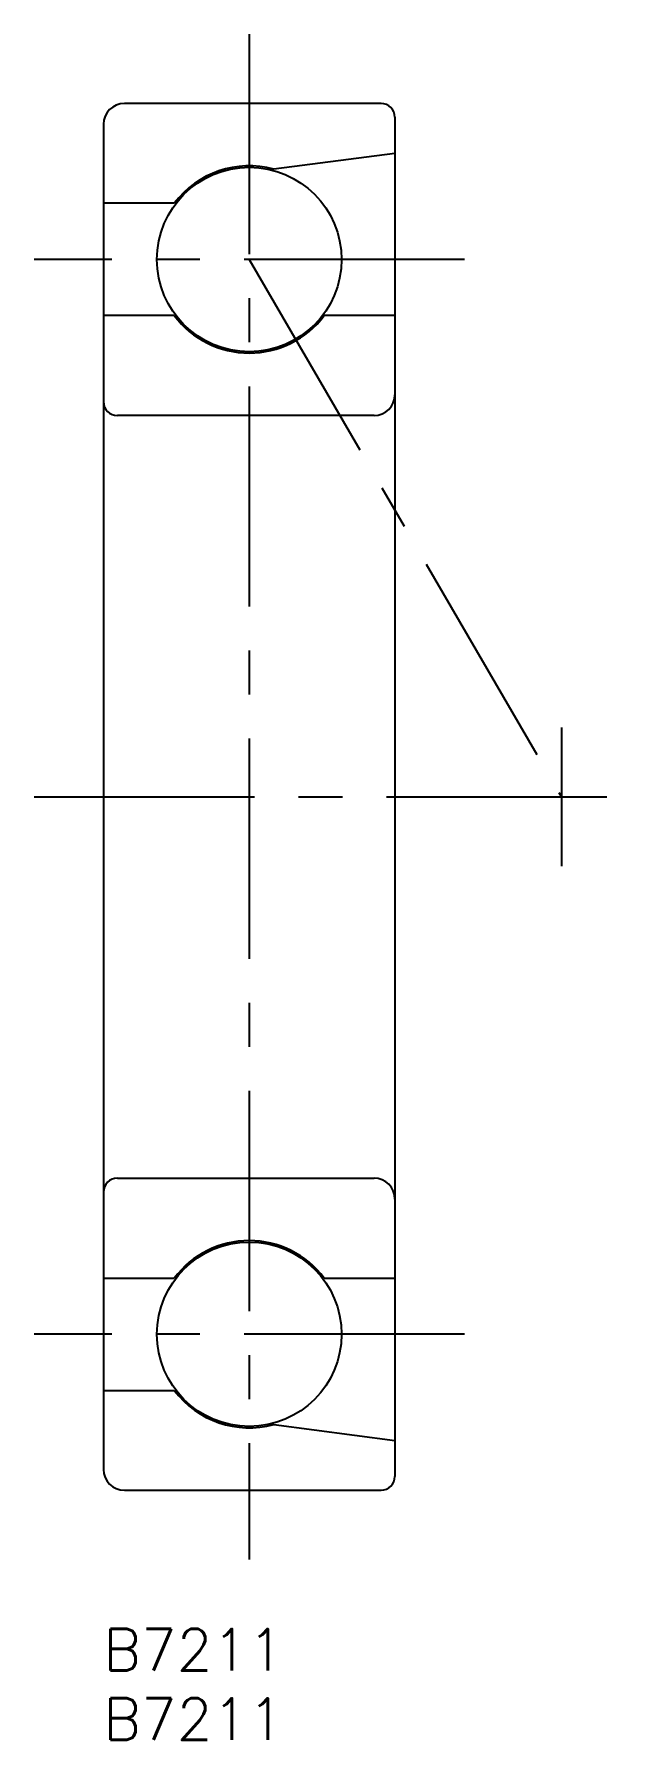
# Model space of a CAD drawing. Extents: x -5 to 38, y -8 to 115.
import ezdxf

# ---------------------------------------------------------------- set-up
doc = ezdxf.new("R2010")
doc.units = 0
doc.header["$LTSCALE"] = 0.5
doc.linetypes.add('CENTER', pattern=[50.8, 31.75, -6.35, 6.35, -6.35])
for name, color, linetype in [('MSM_CENTER', 1, 'CENTER'), ('MSM_CONTINUOUS', 7, 'CONTINUOUS'), ('MSM_PART_NUMBER', 7, 'CONTINUOUS')]:
    doc.layers.add(name, color=color, linetype=linetype)
doc.styles.get("Standard").update_dxf_attribs({"font": 'txt.shx', "height": 3, "bigfont": 'bigfont.shx'})

msp = doc.modelspace()

# ---------------------------------------------------------------- linework, layer by layer
at = {"layer": 'MSM_CENTER'}
for p, q in [((10.5, 115), (10.5, 5)), ((26, 98.75), (-5, 98.75)), ((10.5, 98.75), (33, 60)), ((33, 65), (33, 55)), ((-5, 60), (38, 60)), ((26, 21.25), (-5, 21.25))]:
    msp.add_line(p, q, dxfattribs=at)
at = {"layer": 'MSM_CONTINUOUS'}
for p, q in [((20, 110), (1.5, 110)), ((0, 108.5), (0, 11.5)), ((21, 109), (21, 11)), ((21, 106.402813), (12.280505, 105.260937)), ((5.1, 102.8), (0, 102.8)), ((5.1, 94.7), (0, 94.7)), ((21, 94.7), (15.9, 94.7)), ((19.5, 87.5), (1, 87.5)), ((1, 32.5), (19.5, 32.5)), ((0, 25.3), (5.1, 25.3)), ((15.9, 25.3), (21, 25.3)), ((0, 17.2), (5.1, 17.2)), ((12.280505, 14.739063), (21, 13.597187)), ((1.5, 10), (20, 10))]:
    msp.add_line(p, q, dxfattribs=at)
for centre in [(10.5, 98.75), (10.5, 21.25)]:
    msp.add_circle(centre, 6.64875, dxfattribs=at)
for centre, radius, start, end in [((1.5, 108.5), 1.5, 90, 180), ((20, 109), 1, 0, 90), ((10.5, 98.75), 6.75, 74.70561192, 143.13010235), ((10.5, 98.75), 6.75, 216.86989765, 323.13010235), ((19.5, 89), 1.5, 270, 0), ((1, 88.5), 1, 180, 270), ((1, 31.5), 1, 90, 180), ((19.5, 31), 1.5, 0, 90), ((10.5, 21.25), 6.75, 36.86989765, 143.13010235), ((10.5, 21.25), 6.75, 216.86989765, 285.29438808), ((1.5, 11.5), 1.5, 180, 270), ((20, 11), 1, 270, 0)]:
    msp.add_arc(centre, radius, start, end, dxfattribs=at)

# ---------------------------------------------------------------- texts
at = {"layer": 'MSM_PART_NUMBER'}
for p in [(0, -3), (0, -8)]:
    msp.add_text('B7211', height=3, dxfattribs=at).set_placement(p)

doc.saveas('drawing.dxf')
